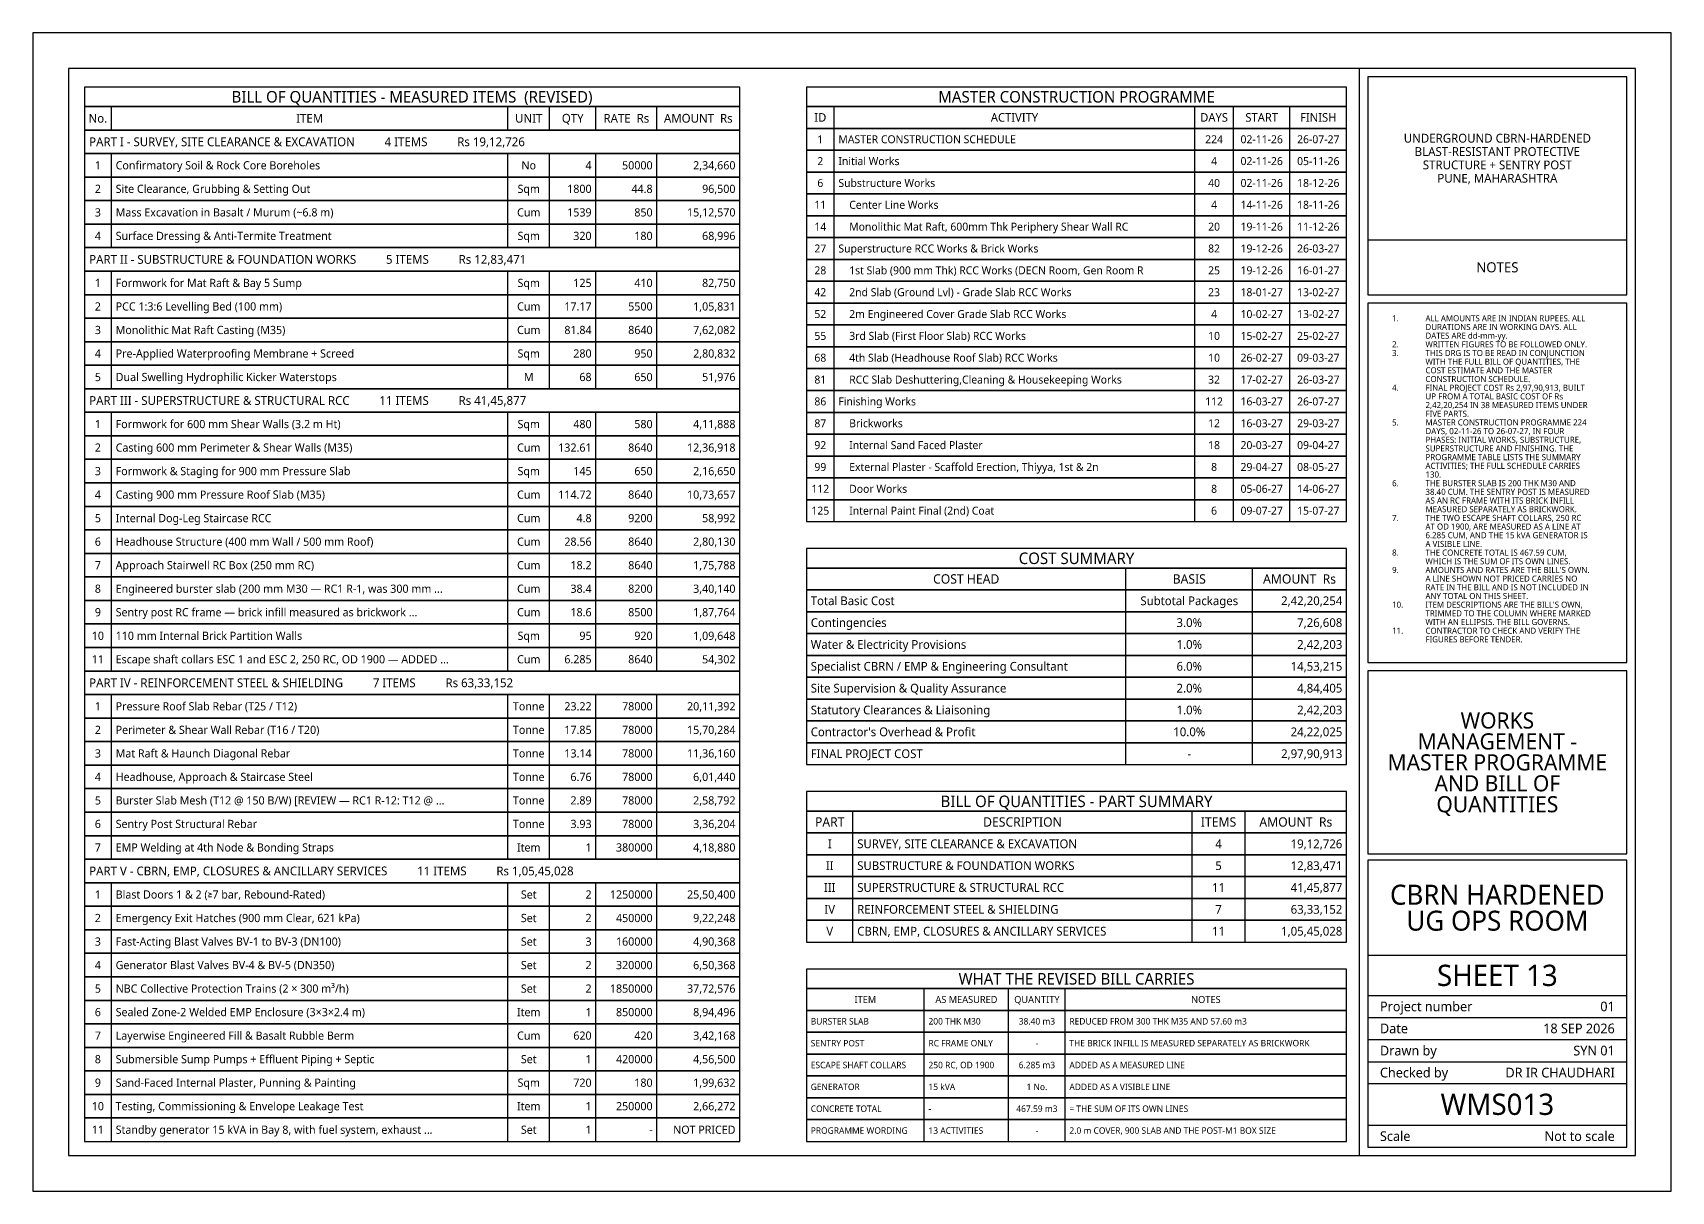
# Model space of a CAD drawing. Header units: millimetres. Extents: x 27 to 567, y 19 to 401.
import ezdxf
from ezdxf.enums import TextEntityAlignment as Align

# ---------------------------------------------------------------- set-up
doc = ezdxf.new("R2010")
doc.units = ezdxf.units.MM
for name, color, linetype in [('S-NOTE', 7, 'Continuous'), ('S-TABLE', 7, 'Continuous'), ('S-TITLE', 7, 'Continuous')]:
    doc.layers.add(name, color=color, linetype=linetype)
doc.styles.add('OpenSans', font='OpenSans-Regular.ttf')

msp = doc.modelspace()

# ---------------------------------------------------------------- linework, layer by layer
at = {"layer": 'S-TABLE'}
for p, q in [((52.92, 368.85), (52.92, 376.6)), ((183.57, 368.85), (183.57, 376.6)), ((197.34, 368.85), (197.34, 376.6)), ((212.58, 368.85), (212.58, 376.6)), ((232.69, 368.85), (232.69, 376.6)), ((291.12, 369.4), (291.12, 376.6)), ((409.97, 369.4), (409.97, 376.6)), ((422.7, 369.4), (422.7, 376.6)), ((441.35, 369.4), (441.35, 376.6)), ((291.12, 362.2), (291.12, 369.4)), ((409.97, 362.2), (409.97, 369.4)), ((422.7, 362.2), (422.7, 369.4)), ((441.35, 362.2), (441.35, 369.4)), ((291.12, 355), (291.12, 362.2)), ((409.97, 355), (409.97, 362.2)), ((422.7, 355), (422.7, 362.2)), ((441.35, 355), (441.35, 362.2)), ((52.92, 353.34), (52.92, 361.1)), ((183.57, 353.34), (183.57, 361.1)), ((197.34, 353.34), (197.34, 361.1)), ((212.58, 353.34), (212.58, 361.1)), ((232.69, 353.34), (232.69, 361.1)), ((52.92, 345.59), (52.92, 353.34)), ((183.57, 345.59), (183.57, 353.34)), ((197.34, 345.59), (197.34, 353.34)), ((212.58, 345.59), (212.58, 353.34)), ((232.69, 345.59), (232.69, 353.34)), ((291.12, 347.8), (291.12, 355)), ((409.97, 347.8), (409.97, 355)), ((422.7, 347.8), (422.7, 355)), ((441.35, 347.8), (441.35, 355)), ((291.12, 340.6), (291.12, 347.8)), ((409.97, 340.6), (409.97, 347.8)), ((422.7, 340.6), (422.7, 347.8)), ((441.35, 340.6), (441.35, 347.8)), ((52.92, 337.84), (52.92, 345.59)), ((183.57, 337.84), (183.57, 345.59)), ((197.34, 337.84), (197.34, 345.59)), ((212.58, 337.84), (212.58, 345.59)), ((232.69, 337.84), (232.69, 345.59)), ((291.12, 333.4), (291.12, 340.6)), ((409.97, 333.4), (409.97, 340.6)), ((422.7, 333.4), (422.7, 340.6)), ((441.35, 333.4), (441.35, 340.6)), ((52.92, 330.09), (52.92, 337.84)), ((183.57, 330.09), (183.57, 337.84)), ((197.34, 330.09), (197.34, 337.84)), ((212.58, 330.09), (212.58, 337.84)), ((232.69, 330.09), (232.69, 337.84)), ((291.12, 326.2), (291.12, 333.4)), ((409.97, 326.2), (409.97, 333.4)), ((422.7, 326.2), (422.7, 333.4)), ((441.35, 326.2), (441.35, 333.4)), ((291.12, 319), (291.12, 326.2)), ((409.97, 319), (409.97, 326.2)), ((422.7, 319), (422.7, 326.2)), ((441.35, 319), (441.35, 326.2)), ((52.92, 314.58), (52.92, 322.33)), ((183.57, 314.58), (183.57, 322.33)), ((197.34, 314.58), (197.34, 322.33)), ((212.58, 314.58), (212.58, 322.33)), ((232.69, 314.58), (232.69, 322.33)), ((291.12, 311.8), (291.12, 319)), ((409.97, 311.8), (409.97, 319)), ((422.7, 311.8), (422.7, 319)), ((441.35, 311.8), (441.35, 319)), ((52.92, 306.83), (52.92, 314.58)), ((183.57, 306.83), (183.57, 314.58)), ((197.34, 306.83), (197.34, 314.58)), ((212.58, 306.83), (212.58, 314.58)), ((232.69, 306.83), (232.69, 314.58)), ((291.12, 304.6), (291.12, 311.8)), ((409.97, 304.6), (409.97, 311.8)), ((422.7, 304.6), (422.7, 311.8)), ((441.35, 304.6), (441.35, 311.8)), ((52.92, 299.08), (52.92, 306.83)), ((183.57, 299.08), (183.57, 306.83)), ((197.34, 299.08), (197.34, 306.83)), ((212.58, 299.08), (212.58, 306.83)), ((232.69, 299.08), (232.69, 306.83)), ((291.12, 297.4), (291.12, 304.6)), ((409.97, 297.4), (409.97, 304.6)), ((422.7, 297.4), (422.7, 304.6)), ((441.35, 297.4), (441.35, 304.6)), ((52.92, 291.33), (52.92, 299.08)), ((183.57, 291.33), (183.57, 299.08)), ((197.34, 291.33), (197.34, 299.08)), ((212.58, 291.33), (212.58, 299.08)), ((232.69, 291.33), (232.69, 299.08)), ((291.12, 290.2), (291.12, 297.4)), ((409.97, 290.2), (409.97, 297.4)), ((422.7, 290.2), (422.7, 297.4)), ((441.35, 290.2), (441.35, 297.4)), ((52.92, 283.57), (52.92, 291.33)), ((183.57, 283.57), (183.57, 291.33)), ((197.34, 283.57), (197.34, 291.33)), ((212.58, 283.57), (212.58, 291.33)), ((232.69, 283.57), (232.69, 291.33)), ((291.12, 283), (291.12, 290.2)), ((409.97, 283), (409.97, 290.2)), ((422.7, 283), (422.7, 290.2)), ((441.35, 283), (441.35, 290.2)), ((291.12, 275.8), (291.12, 283)), ((409.97, 275.8), (409.97, 283)), ((422.7, 275.8), (422.7, 283)), ((441.35, 275.8), (441.35, 283)), ((52.92, 268.07), (52.92, 275.82)), ((183.57, 268.07), (183.57, 275.82)), ((197.34, 268.07), (197.34, 275.82)), ((212.58, 268.07), (212.58, 275.82)), ((232.69, 268.07), (232.69, 275.82)), ((291.12, 268.6), (291.12, 275.8)), ((409.97, 268.6), (409.97, 275.8)), ((422.7, 268.6), (422.7, 275.8)), ((441.35, 268.6), (441.35, 275.8)), ((52.92, 260.32), (52.92, 268.07)), ((183.57, 260.32), (183.57, 268.07)), ((197.34, 260.32), (197.34, 268.07)), ((212.58, 260.32), (212.58, 268.07)), ((232.69, 260.32), (232.69, 268.07)), ((291.12, 261.4), (291.12, 268.6)), ((409.97, 261.4), (409.97, 268.6)), ((422.7, 261.4), (422.7, 268.6)), ((441.35, 261.4), (441.35, 268.6)), ((52.92, 252.56), (52.92, 260.32)), ((183.57, 252.56), (183.57, 260.32)), ((197.34, 252.56), (197.34, 260.32)), ((212.58, 252.56), (212.58, 260.32)), ((232.69, 252.56), (232.69, 260.32)), ((291.12, 254.2), (291.12, 261.4)), ((409.97, 254.2), (409.97, 261.4)), ((422.7, 254.2), (422.7, 261.4)), ((441.35, 254.2), (441.35, 261.4)), ((291.12, 247), (291.12, 254.2)), ((409.97, 247), (409.97, 254.2)), ((422.7, 247), (422.7, 254.2)), ((441.35, 247), (441.35, 254.2)), ((52.92, 244.81), (52.92, 252.56)), ((183.57, 244.81), (183.57, 252.56)), ((197.34, 244.81), (197.34, 252.56)), ((212.58, 244.81), (212.58, 252.56)), ((232.69, 244.81), (232.69, 252.56)), ((52.92, 237.06), (52.92, 244.81)), ((183.57, 237.06), (183.57, 244.81)), ((197.34, 237.06), (197.34, 244.81)), ((212.58, 237.06), (212.58, 244.81)), ((232.69, 237.06), (232.69, 244.81)), ((291.12, 239.8), (291.12, 247)), ((409.97, 239.8), (409.97, 247)), ((422.7, 239.8), (422.7, 247)), ((441.35, 239.8), (441.35, 247)), ((52.92, 229.31), (52.92, 237.06)), ((183.57, 229.31), (183.57, 237.06)), ((197.34, 229.31), (197.34, 237.06)), ((212.58, 229.31), (212.58, 237.06)), ((232.69, 229.31), (232.69, 237.06)), ((52.92, 221.55), (52.92, 229.31)), ((183.57, 221.55), (183.57, 229.31)), ((197.34, 221.55), (197.34, 229.31)), ((212.58, 221.55), (212.58, 229.31)), ((232.69, 221.55), (232.69, 229.31)), ((52.92, 213.8), (52.92, 221.55)), ((183.57, 213.8), (183.57, 221.55)), ((197.34, 213.8), (197.34, 221.55)), ((212.58, 213.8), (212.58, 221.55)), ((232.69, 213.8), (232.69, 221.55)), ((387.29, 217.3), (387.29, 224.5)), ((429.02, 217.3), (429.02, 224.5)), ((387.29, 210.1), (387.29, 217.3)), ((429.02, 210.1), (429.02, 217.3)), ((52.92, 206.05), (52.92, 213.8)), ((183.57, 206.05), (183.57, 213.8)), ((197.34, 206.05), (197.34, 213.8)), ((212.58, 206.05), (212.58, 213.8)), ((232.69, 206.05), (232.69, 213.8)), ((52.92, 198.3), (52.92, 206.05)), ((183.57, 198.3), (183.57, 206.05)), ((197.34, 198.3), (197.34, 206.05)), ((212.58, 198.3), (212.58, 206.05)), ((232.69, 198.3), (232.69, 206.05)), ((387.29, 202.9), (387.29, 210.1)), ((429.02, 202.9), (429.02, 210.1)), ((387.29, 195.7), (387.29, 202.9)), ((429.02, 195.7), (429.02, 202.9)), ((52.92, 190.55), (52.92, 198.3)), ((183.57, 190.55), (183.57, 198.3)), ((197.34, 190.55), (197.34, 198.3)), ((212.58, 190.55), (212.58, 198.3)), ((232.69, 190.55), (232.69, 198.3)), ((387.29, 188.5), (387.29, 195.7)), ((429.02, 188.5), (429.02, 195.7)), ((387.29, 181.3), (387.29, 188.5)), ((429.02, 181.3), (429.02, 188.5)), ((52.92, 175.04), (52.92, 182.79)), ((183.57, 175.04), (183.57, 182.79)), ((197.34, 175.04), (197.34, 182.79)), ((212.58, 175.04), (212.58, 182.79)), ((232.69, 175.04), (232.69, 182.79)), ((387.29, 174.1), (387.29, 181.3)), ((429.02, 174.1), (429.02, 181.3)), ((52.92, 167.29), (52.92, 175.04)), ((183.57, 167.29), (183.57, 175.04)), ((197.34, 167.29), (197.34, 175.04)), ((212.58, 167.29), (212.58, 175.04)), ((232.69, 167.29), (232.69, 175.04)), ((387.29, 166.9), (387.29, 174.1)), ((429.02, 166.9), (429.02, 174.1)), ((52.92, 159.54), (52.92, 167.29)), ((183.57, 159.54), (183.57, 167.29)), ((197.34, 159.54), (197.34, 167.29)), ((212.58, 159.54), (212.58, 167.29)), ((232.69, 159.54), (232.69, 167.29)), ((387.29, 159.7), (387.29, 166.9)), ((429.02, 159.7), (429.02, 166.9)), ((52.92, 151.78), (52.92, 159.54)), ((183.57, 151.78), (183.57, 159.54)), ((197.34, 151.78), (197.34, 159.54)), ((212.58, 151.78), (212.58, 159.54)), ((232.69, 151.78), (232.69, 159.54)), ((52.92, 144.03), (52.92, 151.78)), ((183.57, 144.03), (183.57, 151.78)), ((197.34, 144.03), (197.34, 151.78)), ((212.58, 144.03), (212.58, 151.78)), ((232.69, 144.03), (232.69, 151.78)), ((52.92, 136.28), (52.92, 144.03)), ((183.57, 136.28), (183.57, 144.03)), ((197.34, 136.28), (197.34, 144.03)), ((212.58, 136.28), (212.58, 144.03)), ((232.69, 136.28), (232.69, 144.03)), ((297.32, 137.2), (297.32, 144.4)), ((409.07, 137.2), (409.07, 144.4)), ((426.56, 137.2), (426.56, 144.4)), ((52.92, 128.53), (52.92, 136.28)), ((183.57, 128.53), (183.57, 136.28)), ((197.34, 128.53), (197.34, 136.28)), ((212.58, 128.53), (212.58, 136.28)), ((232.69, 128.53), (232.69, 136.28)), ((297.32, 130), (297.32, 137.2)), ((409.07, 130), (409.07, 137.2)), ((426.56, 130), (426.56, 137.2)), ((297.32, 122.8), (297.32, 130)), ((409.07, 122.8), (409.07, 130)), ((426.56, 122.8), (426.56, 130)), ((52.92, 113.02), (52.92, 120.78)), ((183.57, 113.02), (183.57, 120.78)), ((197.34, 113.02), (197.34, 120.78)), ((212.58, 113.02), (212.58, 120.78)), ((232.69, 113.02), (232.69, 120.78)), ((297.32, 115.6), (297.32, 122.8)), ((409.07, 115.6), (409.07, 122.8)), ((426.56, 115.6), (426.56, 122.8)), ((297.32, 108.4), (297.32, 115.6)), ((409.07, 108.4), (409.07, 115.6)), ((426.56, 108.4), (426.56, 115.6)), ((52.92, 105.27), (52.92, 113.02)), ((183.57, 105.27), (183.57, 113.02)), ((197.34, 105.27), (197.34, 113.02)), ((212.58, 105.27), (212.58, 113.02)), ((232.69, 105.27), (232.69, 113.02)), ((297.32, 101.2), (297.32, 108.4)), ((409.07, 101.2), (409.07, 108.4)), ((426.56, 101.2), (426.56, 108.4)), ((52.92, 97.52), (52.92, 105.27)), ((183.57, 97.52), (183.57, 105.27)), ((197.34, 97.52), (197.34, 105.27)), ((212.58, 97.52), (212.58, 105.27)), ((232.69, 97.52), (232.69, 105.27)), ((52.92, 89.77), (52.92, 97.52)), ((183.57, 89.77), (183.57, 97.52)), ((197.34, 89.77), (197.34, 97.52)), ((212.58, 89.77), (212.58, 97.52)), ((232.69, 89.77), (232.69, 97.52)), ((52.92, 82.01), (52.92, 89.77)), ((183.57, 82.01), (183.57, 89.77)), ((197.34, 82.01), (197.34, 89.77)), ((212.58, 82.01), (212.58, 89.77)), ((232.69, 82.01), (232.69, 89.77)), ((52.92, 74.26), (52.92, 82.01)), ((183.57, 74.26), (183.57, 82.01)), ((197.34, 74.26), (197.34, 82.01)), ((212.58, 74.26), (212.58, 82.01)), ((232.69, 74.26), (232.69, 82.01)), ((320.8, 78.7), (320.8, 85.9)), ((348.63, 78.7), (348.63, 85.9)), ((367.25, 78.7), (367.25, 85.9)), ((320.8, 71.5), (320.8, 78.7)), ((348.63, 71.5), (348.63, 78.7)), ((367.25, 71.5), (367.25, 78.7)), ((52.92, 66.51), (52.92, 74.26)), ((183.57, 66.51), (183.57, 74.26)), ((197.34, 66.51), (197.34, 74.26)), ((212.58, 66.51), (212.58, 74.26)), ((232.69, 66.51), (232.69, 74.26)), ((320.8, 64.3), (320.8, 71.5)), ((348.63, 64.3), (348.63, 71.5)), ((367.25, 64.3), (367.25, 71.5)), ((52.92, 58.76), (52.92, 66.51)), ((183.57, 58.76), (183.57, 66.51)), ((197.34, 58.76), (197.34, 66.51)), ((212.58, 58.76), (212.58, 66.51)), ((232.69, 58.76), (232.69, 66.51)), ((320.8, 57.1), (320.8, 64.3)), ((348.63, 57.1), (348.63, 64.3)), ((367.25, 57.1), (367.25, 64.3)), ((52.92, 51), (52.92, 58.76)), ((183.57, 51), (183.57, 58.76)), ((197.34, 51), (197.34, 58.76)), ((212.58, 51), (212.58, 58.76)), ((232.69, 51), (232.69, 58.76)), ((320.8, 49.9), (320.8, 57.1)), ((348.63, 49.9), (348.63, 57.1)), ((367.25, 49.9), (367.25, 57.1)), ((52.92, 43.25), (52.92, 51)), ((183.57, 43.25), (183.57, 51)), ((197.34, 43.25), (197.34, 51)), ((212.58, 43.25), (212.58, 51)), ((232.69, 43.25), (232.69, 51)), ((320.8, 42.7), (320.8, 49.9)), ((348.63, 42.7), (348.63, 49.9)), ((367.25, 42.7), (367.25, 49.9)), ((52.92, 35.5), (52.92, 43.25)), ((183.57, 35.5), (183.57, 43.25)), ((197.34, 35.5), (197.34, 43.25)), ((212.58, 35.5), (212.58, 43.25)), ((232.69, 35.5), (232.69, 43.25)), ((320.8, 35.5), (320.8, 42.7)), ((348.63, 35.5), (348.63, 42.7)), ((367.25, 35.5), (367.25, 42.7))]:
    msp.add_line(p, q, dxfattribs=at)
for points in [[(44, 376.6), (260, 376.6), (260, 383), (44, 383)], [(282, 376.6), (460, 376.6), (460, 383), (282, 383)], [(44, 368.85), (260, 368.85), (260, 376.6), (44, 376.6)], [(282, 369.4), (460, 369.4), (460, 376.6), (282, 376.6)], [(44, 361.1), (260, 361.1), (260, 368.85), (44, 368.85)], [(282, 362.2), (460, 362.2), (460, 369.4), (282, 369.4)], [(282, 355), (460, 355), (460, 362.2), (282, 362.2)], [(44, 353.34), (260, 353.34), (260, 361.1), (44, 361.1)], [(44, 345.59), (260, 345.59), (260, 353.34), (44, 353.34)], [(282, 347.8), (460, 347.8), (460, 355), (282, 355)], [(282, 340.6), (460, 340.6), (460, 347.8), (282, 347.8)], [(44, 337.84), (260, 337.84), (260, 345.59), (44, 345.59)], [(282, 333.4), (460, 333.4), (460, 340.6), (282, 340.6)], [(44, 330.09), (260, 330.09), (260, 337.84), (44, 337.84)], [(44, 322.33), (260, 322.33), (260, 330.09), (44, 330.09)], [(282, 326.2), (460, 326.2), (460, 333.4), (282, 333.4)], [(282, 319), (460, 319), (460, 326.2), (282, 326.2)], [(44, 314.58), (260, 314.58), (260, 322.33), (44, 322.33)], [(282, 311.8), (460, 311.8), (460, 319), (282, 319)], [(44, 306.83), (260, 306.83), (260, 314.58), (44, 314.58)], [(282, 304.6), (460, 304.6), (460, 311.8), (282, 311.8)], [(44, 299.08), (260, 299.08), (260, 306.83), (44, 306.83)], [(282, 297.4), (460, 297.4), (460, 304.6), (282, 304.6)], [(44, 291.33), (260, 291.33), (260, 299.08), (44, 299.08)], [(282, 290.2), (460, 290.2), (460, 297.4), (282, 297.4)], [(44, 283.57), (260, 283.57), (260, 291.33), (44, 291.33)], [(282, 283), (460, 283), (460, 290.2), (282, 290.2)], [(44, 275.82), (260, 275.82), (260, 283.57), (44, 283.57)], [(282, 275.8), (460, 275.8), (460, 283), (282, 283)], [(44, 268.07), (260, 268.07), (260, 275.82), (44, 275.82)], [(282, 268.6), (460, 268.6), (460, 275.8), (282, 275.8)], [(44, 260.32), (260, 260.32), (260, 268.07), (44, 268.07)], [(282, 261.4), (460, 261.4), (460, 268.6), (282, 268.6)], [(44, 252.56), (260, 252.56), (260, 260.32), (44, 260.32)], [(282, 254.2), (460, 254.2), (460, 261.4), (282, 261.4)], [(282, 247), (460, 247), (460, 254.2), (282, 254.2)], [(44, 244.81), (260, 244.81), (260, 252.56), (44, 252.56)], [(44, 237.06), (260, 237.06), (260, 244.81), (44, 244.81)], [(282, 239.8), (460, 239.8), (460, 247), (282, 247)], [(44, 229.31), (260, 229.31), (260, 237.06), (44, 237.06)], [(44, 221.55), (260, 221.55), (260, 229.31), (44, 229.31)], [(282, 224.5), (460, 224.5), (460, 230.9), (282, 230.9)], [(44, 213.8), (260, 213.8), (260, 221.55), (44, 221.55)], [(282, 217.3), (460, 217.3), (460, 224.5), (282, 224.5)], [(282, 210.1), (460, 210.1), (460, 217.3), (282, 217.3)], [(44, 206.05), (260, 206.05), (260, 213.8), (44, 213.8)], [(44, 198.3), (260, 198.3), (260, 206.05), (44, 206.05)], [(282, 202.9), (460, 202.9), (460, 210.1), (282, 210.1)], [(282, 195.7), (460, 195.7), (460, 202.9), (282, 202.9)], [(44, 190.55), (260, 190.55), (260, 198.3), (44, 198.3)], [(282, 188.5), (460, 188.5), (460, 195.7), (282, 195.7)], [(44, 182.79), (260, 182.79), (260, 190.55), (44, 190.55)], [(282, 181.3), (460, 181.3), (460, 188.5), (282, 188.5)], [(44, 175.04), (260, 175.04), (260, 182.79), (44, 182.79)], [(282, 174.1), (460, 174.1), (460, 181.3), (282, 181.3)], [(44, 167.29), (260, 167.29), (260, 175.04), (44, 175.04)], [(282, 166.9), (460, 166.9), (460, 174.1), (282, 174.1)], [(44, 159.54), (260, 159.54), (260, 167.29), (44, 167.29)], [(282, 159.7), (460, 159.7), (460, 166.9), (282, 166.9)], [(44, 151.78), (260, 151.78), (260, 159.54), (44, 159.54)], [(44, 144.03), (260, 144.03), (260, 151.78), (44, 151.78)], [(282, 144.4), (460, 144.4), (460, 150.8), (282, 150.8)], [(44, 136.28), (260, 136.28), (260, 144.03), (44, 144.03)], [(282, 137.2), (460, 137.2), (460, 144.4), (282, 144.4)], [(44, 128.53), (260, 128.53), (260, 136.28), (44, 136.28)], [(282, 130), (460, 130), (460, 137.2), (282, 137.2)], [(282, 122.8), (460, 122.8), (460, 130), (282, 130)], [(44, 120.78), (260, 120.78), (260, 128.53), (44, 128.53)], [(44, 113.02), (260, 113.02), (260, 120.78), (44, 120.78)], [(282, 115.6), (460, 115.6), (460, 122.8), (282, 122.8)], [(282, 108.4), (460, 108.4), (460, 115.6), (282, 115.6)], [(44, 105.27), (260, 105.27), (260, 113.02), (44, 113.02)], [(282, 101.2), (460, 101.2), (460, 108.4), (282, 108.4)], [(44, 97.52), (260, 97.52), (260, 105.27), (44, 105.27)], [(44, 89.77), (260, 89.77), (260, 97.52), (44, 97.52)], [(282, 85.9), (460, 85.9), (460, 92.3), (282, 92.3)], [(44, 82.01), (260, 82.01), (260, 89.77), (44, 89.77)], [(44, 74.26), (260, 74.26), (260, 82.01), (44, 82.01)], [(282, 78.7), (460, 78.7), (460, 85.9), (282, 85.9)], [(282, 71.5), (460, 71.5), (460, 78.7), (282, 78.7)], [(44, 66.51), (260, 66.51), (260, 74.26), (44, 74.26)], [(282, 64.3), (460, 64.3), (460, 71.5), (282, 71.5)], [(44, 58.76), (260, 58.76), (260, 66.51), (44, 66.51)], [(282, 57.1), (460, 57.1), (460, 64.3), (282, 64.3)], [(44, 51), (260, 51), (260, 58.76), (44, 58.76)], [(282, 49.9), (460, 49.9), (460, 57.1), (282, 57.1)], [(44, 43.25), (260, 43.25), (260, 51), (44, 51)], [(282, 42.7), (460, 42.7), (460, 49.9), (282, 49.9)], [(44, 35.5), (260, 35.5), (260, 43.25), (44, 43.25)], [(282, 35.5), (460, 35.5), (460, 42.7), (282, 42.7)]]:
    msp.add_lwpolyline(points, close=True, dxfattribs=at)
at = {"layer": 'S-TITLE'}
for p, q in [((464.3, 30.9), (464.3, 389.1)), ((467, 332.7), (552.4, 332.7)), ((467, 96.9), (552.4, 96.9)), ((467, 83.6), (552.4, 83.6)), ((467, 76.4), (552.4, 76.4)), ((467, 69.1), (552.4, 69.1)), ((467, 61.8), (552.4, 61.8)), ((467, 54.6), (552.4, 54.6)), ((467, 40.9), (552.4, 40.9))]:
    msp.add_line(p, q, dxfattribs=at)
for points in [[(27, 19.1), (567, 19.1), (567, 400.9), (27, 400.9)], [(38.8, 30.9), (555.2, 30.9), (555.2, 389.1), (38.8, 389.1)], [(467, 314.5), (552.4, 314.5), (552.4, 386.4), (467, 386.4)], [(467, 193.4), (552.4, 193.4), (552.4, 311.8), (467, 311.8)], [(467, 130.3), (552.4, 130.3), (552.4, 190.6), (467, 190.6)], [(467, 33.6), (552.4, 33.6), (552.4, 128.2), (467, 128.2)]]:
    msp.add_lwpolyline(points, close=True, dxfattribs=at)

# ---------------------------------------------------------------- texts
at = {"layer": 'S-NOTE', "style": 'OpenSans'}
for s, p in [('1.', (475, 305.8)), ('ALL AMOUNTS ARE IN INDIAN RUPEES. ALL', (486, 305.8)), ('DURATIONS ARE IN WORKING DAYS. ALL', (486, 302.94)), ('2.', (475, 297.22)), ('WRITTEN FIGURES TO BE FOLLOWED ONLY.', (486, 297.22)), ('DATES ARE dd-mm-yy.', (486, 300.08)), ('3.', (475, 294.36)), ('THIS DRG IS TO BE READ IN CONJUNCTION', (486, 294.36)), ('WITH THE FULL BILL OF QUANTITIES, THE', (486, 291.5)), ('COST ESTIMATE AND THE MASTER', (486, 288.64)), ('CONSTRUCTION SCHEDULE.', (486, 285.78)), ('4.', (475, 282.92)), ('UP FROM A TOTAL BASIC COST OF Rs', (486, 280.06)), ('FINAL PROJECT COST Rs 2,97,90,913, BUILT', (486, 282.92)), ('2,42,20,254 IN 38 MEASURED ITEMS UNDER', (486, 277.2)), ('FIVE PARTS.', (486, 274.34)), ('5.', (475, 271.48)), ('MASTER CONSTRUCTION PROGRAMME 224', (486, 271.48)), ('DAYS, 02-11-26 TO 26-07-27, IN FOUR', (486, 268.62)), ('SUPERSTRUCTURE AND FINISHING. THE', (486, 262.9)), ('PHASES: INITIAL WORKS, SUBSTRUCTURE,', (486, 265.76)), ('ACTIVITIES; THE FULL SCHEDULE CARRIES', (486, 257.18)), ('PROGRAMME TABLE LISTS THE SUMMARY', (486, 260.04)), ('130.', (486, 254.32)), ('6.', (475, 251.46)), ('THE BURSTER SLAB IS 200 THK M30 AND', (486, 251.46)), ('38.40 CUM. THE SENTRY POST IS MEASURED', (486, 248.6)), ('AS AN RC FRAME WITH ITS BRICK INFILL', (486, 245.74)), ('MEASURED SEPARATELY AS BRICKWORK.', (486, 242.88)), ('7.', (475, 240.02)), ('AT OD 1900, ARE MEASURED AS A LINE AT', (486, 237.16)), ('THE TWO ESCAPE SHAFT COLLARS, 250 RC', (486, 240.02)), ('A VISIBLE LINE.', (486, 231.44)), ('6.285 CUM, AND THE 15 kVA GENERATOR IS', (486, 234.3)), ('8.', (475, 228.58)), ('THE CONCRETE TOTAL IS 467.59 CUM,', (486, 228.58)), ('WHICH IS THE SUM OF ITS OWN LINES.', (486, 225.72)), ('9.', (475, 222.86)), ("AMOUNTS AND RATES ARE THE BILL'S OWN.", (486, 222.86)), ('A LINE SHOWN NOT PRICED CARRIES NO', (486, 220)), ('ANY TOTAL ON THIS SHEET.', (486, 214.28)), ('RATE IN THE BILL AND IS NOT INCLUDED IN', (486, 217.14)), ('10.', (475, 211.42)), ("ITEM DESCRIPTIONS ARE THE BILL'S OWN,", (486, 211.42)), ('TRIMMED TO THE COLUMN WHERE MARKED', (486, 208.56)), ('WITH AN ELLIPSIS. THE BILL GOVERNS.', (486, 205.7)), ('11.', (475, 202.84)), ('CONTRACTOR TO CHECK AND VERIFY THE', (486, 202.84)), ('FIGURES BEFORE TENDER.', (486, 199.98))]:
    msp.add_text(s, height=2, dxfattribs=at).set_placement(p)
at = {"layer": 'S-TABLE', "style": 'OpenSans'}
for s, height, p in [('BILL OF QUANTITIES - MEASURED ITEMS  (REVISED)', 3.8, (152, 379.8)), ('MASTER CONSTRUCTION PROGRAMME', 3.8, (371, 379.8)), ('No.', 2.9, (48.46, 372.72)), ('ITEM', 2.9, (118.25, 372.72)), ('UNIT', 2.9, (190.46, 372.72)), ('QTY', 2.9, (204.96, 372.72)), ('RATE  Rs', 2.9, (222.64, 372.72)), ('AMOUNT  Rs', 2.9, (246.34, 372.72)), ('ID', 2.83, (286.56, 373)), ('ACTIVITY', 2.83, (350.55, 373)), ('DAYS', 2.83, (416.33, 373)), ('START', 2.83, (432.03, 373)), ('FINISH', 2.83, (450.68, 373)), ('1', 2.63, (286.56, 365.8)), ('224', 2.63, (416.33, 365.8)), ('02-11-26', 2.63, (432.03, 365.8)), ('26-07-27', 2.63, (450.68, 365.8)), ('1', 2.7, (48.46, 357.22)), ('No', 2.7, (190.46, 357.22)), ('2', 2.63, (286.56, 358.6)), ('4', 2.63, (416.33, 358.6)), ('02-11-26', 2.63, (432.03, 358.6)), ('05-11-26', 2.63, (450.68, 358.6)), ('6', 2.63, (286.56, 351.4)), ('40', 2.63, (416.33, 351.4)), ('02-11-26', 2.63, (432.03, 351.4)), ('18-12-26', 2.63, (450.68, 351.4)), ('2', 2.7, (48.46, 349.47)), ('Sqm', 2.7, (190.46, 349.47)), ('3', 2.7, (48.46, 341.71)), ('Cum', 2.7, (190.46, 341.71)), ('11', 2.63, (286.56, 344.2)), ('4', 2.63, (416.33, 344.2)), ('14-11-26', 2.63, (432.03, 344.2)), ('18-11-26', 2.63, (450.68, 344.2)), ('4', 2.7, (48.46, 333.96)), ('Sqm', 2.7, (190.46, 333.96)), ('14', 2.63, (286.56, 337)), ('20', 2.63, (416.33, 337)), ('19-11-26', 2.63, (432.03, 337)), ('11-12-26', 2.63, (450.68, 337)), ('27', 2.63, (286.56, 329.8)), ('82', 2.63, (416.33, 329.8)), ('19-12-26', 2.63, (432.03, 329.8)), ('26-03-27', 2.63, (450.68, 329.8)), ('1', 2.7, (48.46, 318.46)), ('Sqm', 2.7, (190.46, 318.46)), ('28', 2.63, (286.56, 322.6)), ('25', 2.63, (416.33, 322.6)), ('19-12-26', 2.63, (432.03, 322.6)), ('16-01-27', 2.63, (450.68, 322.6)), ('42', 2.63, (286.56, 315.4)), ('23', 2.63, (416.33, 315.4)), ('18-01-27', 2.63, (432.03, 315.4)), ('13-02-27', 2.63, (450.68, 315.4)), ('2', 2.7, (48.46, 310.71)), ('Cum', 2.7, (190.46, 310.71)), ('52', 2.63, (286.56, 308.2)), ('4', 2.63, (416.33, 308.2)), ('10-02-27', 2.63, (432.03, 308.2)), ('13-02-27', 2.63, (450.68, 308.2)), ('3', 2.7, (48.46, 302.95)), ('Cum', 2.7, (190.46, 302.95)), ('55', 2.63, (286.56, 301)), ('10', 2.63, (416.33, 301)), ('15-02-27', 2.63, (432.03, 301)), ('25-02-27', 2.63, (450.68, 301)), ('4', 2.7, (48.46, 295.2)), ('Sqm', 2.7, (190.46, 295.2)), ('68', 2.63, (286.56, 293.8)), ('10', 2.63, (416.33, 293.8)), ('26-02-27', 2.63, (432.03, 293.8)), ('09-03-27', 2.63, (450.68, 293.8)), ('5', 2.7, (48.46, 287.45)), ('M', 2.7, (190.46, 287.45)), ('81', 2.63, (286.56, 286.6)), ('32', 2.63, (416.33, 286.6)), ('17-02-27', 2.63, (432.03, 286.6)), ('26-03-27', 2.63, (450.68, 286.6)), ('86', 2.63, (286.56, 279.4)), ('112', 2.63, (416.33, 279.4)), ('16-03-27', 2.63, (432.03, 279.4)), ('26-07-27', 2.63, (450.68, 279.4)), ('1', 2.7, (48.46, 271.94)), ('Sqm', 2.7, (190.46, 271.94)), ('87', 2.63, (286.56, 272.2)), ('12', 2.63, (416.33, 272.2)), ('16-03-27', 2.63, (432.03, 272.2)), ('29-03-27', 2.63, (450.68, 272.2)), ('2', 2.7, (48.46, 264.19)), ('Cum', 2.7, (190.46, 264.19)), ('92', 2.63, (286.56, 265)), ('18', 2.63, (416.33, 265)), ('20-03-27', 2.63, (432.03, 265)), ('09-04-27', 2.63, (450.68, 265)), ('3', 2.7, (48.46, 256.44)), ('Sqm', 2.7, (190.46, 256.44)), ('99', 2.63, (286.56, 257.8)), ('8', 2.63, (416.33, 257.8)), ('29-04-27', 2.63, (432.03, 257.8)), ('08-05-27', 2.63, (450.68, 257.8)), ('4', 2.7, (48.46, 248.69)), ('Cum', 2.7, (190.46, 248.69)), ('112', 2.63, (286.56, 250.6)), ('8', 2.63, (416.33, 250.6)), ('05-06-27', 2.63, (432.03, 250.6)), ('14-06-27', 2.63, (450.68, 250.6)), ('125', 2.63, (286.56, 243.4)), ('6', 2.63, (416.33, 243.4)), ('09-07-27', 2.63, (432.03, 243.4)), ('15-07-27', 2.63, (450.68, 243.4)), ('5', 2.7, (48.46, 240.94)), ('Cum', 2.7, (190.46, 240.94)), ('6', 2.7, (48.46, 233.18)), ('Cum', 2.7, (190.46, 233.18)), ('Cum', 2.7, (190.46, 225.43)), ('COST SUMMARY', 3.8, (371, 227.7)), ('7', 2.7, (48.46, 225.43)), ('COST HEAD', 3.08, (334.64, 220.9)), ('BASIS', 3.08, (408.16, 220.9)), ('AMOUNT  Rs', 3.08, (444.51, 220.9)), ('8', 2.7, (48.46, 217.68)), ('Cum', 2.7, (190.46, 217.68)), ('9', 2.7, (48.46, 209.93)), ('Cum', 2.7, (190.46, 209.93)), ('Subtotal Packages', 2.88, (408.16, 213.7)), ('3.0%', 2.88, (408.16, 206.5)), ('10', 2.7, (48.46, 202.17)), ('Sqm', 2.7, (190.46, 202.17)), ('1.0%', 2.88, (408.16, 199.3)), ('11', 2.7, (48.46, 194.42)), ('Cum', 2.7, (190.46, 194.42)), ('6.0%', 2.88, (408.16, 192.1)), ('2.0%', 2.88, (408.16, 184.9)), ('1', 2.7, (48.46, 178.92)), ('Tonne', 2.7, (190.46, 178.92)), ('1.0%', 2.88, (408.16, 177.7)), ('2', 2.7, (48.46, 171.16)), ('Tonne', 2.7, (190.46, 171.16)), ('10.0%', 2.88, (408.16, 170.5)), ('3', 2.7, (48.46, 163.41)), ('Tonne', 2.7, (190.46, 163.41)), ('-', 2.88, (408.16, 163.3)), ('4', 2.7, (48.46, 155.66)), ('Tonne', 2.7, (190.46, 155.66)), ('5', 2.7, (48.46, 147.91)), ('Tonne', 2.7, (190.46, 147.91)), ('BILL OF QUANTITIES - PART SUMMARY', 3.8, (371, 147.6)), ('6', 2.7, (48.46, 140.16)), ('Tonne', 2.7, (190.46, 140.16)), ('PART', 3.08, (289.66, 140.8)), ('DESCRIPTION', 3.08, (353.19, 140.8)), ('ITEMS', 3.08, (417.81, 140.8)), ('AMOUNT  Rs', 3.08, (443.28, 140.8)), ('I', 2.88, (289.66, 133.6)), ('4', 2.88, (417.81, 133.6)), ('7', 2.7, (48.46, 132.4)), ('Item', 2.7, (190.46, 132.4)), ('II', 2.88, (289.66, 126.4)), ('5', 2.88, (417.81, 126.4)), ('III', 2.88, (289.66, 119.2)), ('11', 2.88, (417.81, 119.2)), ('1', 2.7, (48.46, 116.9)), ('Set', 2.7, (190.46, 116.9)), ('IV', 2.88, (289.66, 112)), ('7', 2.88, (417.81, 112)), ('2', 2.7, (48.46, 109.15)), ('Set', 2.7, (190.46, 109.15)), ('3', 2.7, (48.46, 101.39)), ('Set', 2.7, (190.46, 101.39)), ('V', 2.88, (289.66, 104.8)), ('11', 2.88, (417.81, 104.8)), ('4', 2.7, (48.46, 93.64)), ('Set', 2.7, (190.46, 93.64)), ('5', 2.7, (48.46, 85.89)), ('Set', 2.7, (190.46, 85.89)), ('WHAT THE REVISED BILL CARRIES', 3.8, (371, 89.1)), ('ITEM', 2.33, (301.4, 82.3)), ('AS MEASURED', 2.33, (334.71, 82.3)), ('QUANTITY', 2.33, (357.94, 82.3)), ('NOTES', 2.33, (413.63, 82.3)), ('6', 2.7, (48.46, 78.14)), ('Item', 2.7, (190.46, 78.14)), ('38.40 m3', 2.13, (357.94, 75.1)), ('7', 2.7, (48.46, 70.39)), ('Cum', 2.7, (190.46, 70.39)), ('-', 2.13, (357.94, 67.9)), ('8', 2.7, (48.46, 62.63)), ('Set', 2.7, (190.46, 62.63)), ('6.285 m3', 2.13, (357.94, 60.7)), ('9', 2.7, (48.46, 54.88)), ('Sqm', 2.7, (190.46, 54.88)), ('1 No.', 2.13, (357.94, 53.5)), ('10', 2.7, (48.46, 47.13)), ('Item', 2.7, (190.46, 47.13)), ('467.59 m3', 2.13, (357.94, 46.3)), ('11', 2.7, (48.46, 39.38)), ('Set', 2.7, (190.46, 39.38)), ('-', 2.13, (357.94, 39.1))]:
    msp.add_text(s, height=height, dxfattribs=at).set_placement(p, align=Align.MIDDLE_CENTER)
for s, height, p in [('PART I - SURVEY, SITE CLEARANCE & EXCAVATION          4 ITEMS          Rs 19,12,726', 2.9, (45.6, 364.97)), ('MASTER CONSTRUCTION SCHEDULE', 2.63, (292.52, 365.8)), ('Confirmatory Soil & Rock Core Boreholes', 2.7, (54.32, 357.22)), ('Initial Works', 2.63, (292.52, 358.6)), ('Substructure Works', 2.63, (292.52, 351.4)), ('Site Clearance, Grubbing & Setting Out', 2.7, (54.32, 349.47)), ('    Center Line Works', 2.63, (292.52, 344.2)), ('Mass Excavation in Basalt / Murum (~6.8 m)', 2.7, (54.32, 341.71)), ('Surface Dressing & Anti-Termite Treatment', 2.7, (54.32, 333.96)), ('    Monolithic Mat Raft, 600mm Thk Periphery Shear Wall RC', 2.63, (292.52, 337)), ('Superstructure RCC Works & Brick Works', 2.63, (292.52, 329.8)), ('PART II - SUBSTRUCTURE & FOUNDATION WORKS          5 ITEMS          Rs 12,83,471', 2.9, (45.6, 326.21)), ('    1st Slab (900 mm Thk) RCC Works (DECN Room, Gen Room R', 2.63, (292.52, 322.6)), ('Formwork for Mat Raft & Bay 5 Sump', 2.7, (54.32, 318.46)), ('    2nd Slab (Ground Lvl) - Grade Slab RCC Works', 2.63, (292.52, 315.4)), ('PCC 1:3:6 Levelling Bed (100 mm)', 2.7, (54.32, 310.71)), ('    2m Engineered Cover Grade Slab RCC Works', 2.63, (292.52, 308.2)), ('Monolithic Mat Raft Casting (M35)', 2.7, (54.32, 302.95)), ('    3rd Slab (First Floor Slab) RCC Works', 2.63, (292.52, 301)), ('Pre-Applied Waterproofing Membrane + Screed', 2.7, (54.32, 295.2)), ('    4th Slab (Headhouse Roof Slab) RCC Works', 2.63, (292.52, 293.8)), ('Dual Swelling Hydrophilic Kicker Waterstops', 2.7, (54.32, 287.45)), ('    RCC Slab Deshuttering,Cleaning & Housekeeping Works', 2.63, (292.52, 286.6)), ('PART III - SUPERSTRUCTURE & STRUCTURAL RCC          11 ITEMS          Rs 41,45,877', 2.9, (45.6, 279.7)), ('Finishing Works', 2.63, (292.52, 279.4)), ('Formwork for 600 mm Shear Walls (3.2 m Ht)', 2.7, (54.32, 271.94)), ('    Brickworks', 2.63, (292.52, 272.2)), ('Casting 600 mm Perimeter & Shear Walls (M35)', 2.7, (54.32, 264.19)), ('    Internal Sand Faced Plaster', 2.63, (292.52, 265)), ('    External Plaster - Scaffold Erection, Thiyya, 1st & 2n', 2.63, (292.52, 257.8)), ('Formwork & Staging for 900 mm Pressure Slab', 2.7, (54.32, 256.44)), ('Casting 900 mm Pressure Roof Slab (M35)', 2.7, (54.32, 248.69)), ('    Door Works', 2.63, (292.52, 250.6)), ('    Internal Paint Final (2nd) Coat', 2.63, (292.52, 243.4)), ('Internal Dog-Leg Staircase RCC', 2.7, (54.32, 240.94)), ('Headhouse Structure (400 mm Wall / 500 mm Roof)', 2.7, (54.32, 233.18)), ('Approach Stairwell RC Box (250 mm RC)', 2.7, (54.32, 225.43)), ('Engineered burster slab (200 mm M30 — RC1 R-1, was 300 mm ...', 2.7, (54.32, 217.68)), ('Sentry post RC frame — brick infill measured as brickwork ...', 2.7, (54.32, 209.93)), ('Total Basic Cost', 2.88, (283.4, 213.7)), ('Contingencies', 2.88, (283.4, 206.5)), ('110 mm Internal Brick Partition Walls', 2.7, (54.32, 202.17)), ('Water & Electricity Provisions', 2.88, (283.4, 199.3)), ('Escape shaft collars ESC 1 and ESC 2, 250 RC, OD 1900 — ADDED ...', 2.7, (54.32, 194.42)), ('Specialist CBRN / EMP & Engineering Consultant', 2.88, (283.4, 192.1)), ('PART IV - REINFORCEMENT STEEL & SHIELDING          7 ITEMS          Rs 63,33,152', 2.9, (45.6, 186.67)), ('Site Supervision & Quality Assurance', 2.88, (283.4, 184.9)), ('Pressure Roof Slab Rebar (T25 / T12)', 2.7, (54.32, 178.92)), ('Statutory Clearances & Liaisoning', 2.88, (283.4, 177.7)), ('Perimeter & Shear Wall Rebar (T16 / T20)', 2.7, (54.32, 171.16)), ("Contractor's Overhead & Profit", 2.88, (283.4, 170.5)), ('Mat Raft & Haunch Diagonal Rebar', 2.7, (54.32, 163.41)), ('FINAL PROJECT COST', 2.88, (283.4, 163.3)), ('Headhouse, Approach & Staircase Steel', 2.7, (54.32, 155.66)), ('Burster Slab Mesh (T12 @ 150 B/W) [REVIEW — RC1 R-12: T12 @ ...', 2.7, (54.32, 147.91)), ('Sentry Post Structural Rebar', 2.7, (54.32, 140.16)), ('SURVEY, SITE CLEARANCE & EXCAVATION', 2.88, (298.72, 133.6)), ('EMP Welding at 4th Node & Bonding Straps', 2.7, (54.32, 132.4)), ('PART V - CBRN, EMP, CLOSURES & ANCILLARY SERVICES          11 ITEMS          Rs 1,05,45,028', 2.9, (45.6, 124.65)), ('SUBSTRUCTURE & FOUNDATION WORKS', 2.88, (298.72, 126.4)), ('SUPERSTRUCTURE & STRUCTURAL RCC', 2.88, (298.72, 119.2)), ('Blast Doors 1 & 2 (≥7 bar, Rebound-Rated)', 2.7, (54.32, 116.9)), ('REINFORCEMENT STEEL & SHIELDING', 2.88, (298.72, 112)), ('Emergency Exit Hatches (900 mm Clear, 621 kPa)', 2.7, (54.32, 109.15)), ('Fast-Acting Blast Valves BV-1 to BV-3 (DN100)', 2.7, (54.32, 101.39)), ('CBRN, EMP, CLOSURES & ANCILLARY SERVICES', 2.88, (298.72, 104.8)), ('Generator Blast Valves BV-4 & BV-5 (DN350)', 2.7, (54.32, 93.64)), ('NBC Collective Protection Trains (2 × 300 m³/h)', 2.7, (54.32, 85.89)), ('Sealed Zone-2 Welded EMP Enclosure (3×3×2.4 m)', 2.7, (54.32, 78.14)), ('BURSTER SLAB', 2.13, (283.4, 75.1)), ('200 THK M30', 2.13, (322.2, 75.1)), ('REDUCED FROM 300 THK M35 AND 57.60 m3', 2.13, (368.65, 75.1)), ('Layerwise Engineered Fill & Basalt Rubble Berm', 2.7, (54.32, 70.39)), ('SENTRY POST', 2.13, (283.4, 67.9)), ('RC FRAME ONLY', 2.13, (322.2, 67.9)), ('THE BRICK INFILL IS MEASURED SEPARATELY AS BRICKWORK', 2.13, (368.65, 67.9)), ('Submersible Sump Pumps + Effluent Piping + Septic', 2.7, (54.32, 62.63)), ('ESCAPE SHAFT COLLARS', 2.13, (283.4, 60.7)), ('250 RC, OD 1900', 2.13, (322.2, 60.7)), ('ADDED AS A MEASURED LINE', 2.13, (368.65, 60.7)), ('Sand-Faced Internal Plaster, Punning & Painting', 2.7, (54.32, 54.88)), ('GENERATOR', 2.13, (283.4, 53.5)), ('15 kVA', 2.13, (322.2, 53.5)), ('ADDED AS A VISIBLE LINE', 2.13, (368.65, 53.5)), ('Testing, Commissioning & Envelope Leakage Test', 2.7, (54.32, 47.13)), ('CONCRETE TOTAL', 2.13, (283.4, 46.3)), ('-', 2.13, (322.2, 46.3)), ('= THE SUM OF ITS OWN LINES', 2.13, (368.65, 46.3)), ('Standby generator 15 kVA in Bay 8, with fuel system, exhaust ...', 2.7, (54.32, 39.38)), ('PROGRAMME WORDING', 2.13, (283.4, 39.1)), ('13 ACTIVITIES', 2.13, (322.2, 39.1)), ('2.0 m COVER, 900 SLAB AND THE POST-M1 BOX SIZE', 2.13, (368.65, 39.1))]:
    msp.add_text(s, height=height, dxfattribs=at).set_placement(p, align=Align.MIDDLE_LEFT)
for s, height, p in [('4', 2.7, (211.18, 357.22)), ('50000', 2.7, (231.29, 357.22)), ('2,34,660', 2.7, (258.6, 357.22)), ('1800', 2.7, (211.18, 349.47)), ('44.8', 2.7, (231.29, 349.47)), ('96,500', 2.7, (258.6, 349.47)), ('1539', 2.7, (211.18, 341.71)), ('850', 2.7, (231.29, 341.71)), ('15,12,570', 2.7, (258.6, 341.71)), ('320', 2.7, (211.18, 333.96)), ('180', 2.7, (231.29, 333.96)), ('68,996', 2.7, (258.6, 333.96)), ('125', 2.7, (211.18, 318.46)), ('410', 2.7, (231.29, 318.46)), ('82,750', 2.7, (258.6, 318.46)), ('17.17', 2.7, (211.18, 310.71)), ('5500', 2.7, (231.29, 310.71)), ('1,05,831', 2.7, (258.6, 310.71)), ('81.84', 2.7, (211.18, 302.95)), ('8640', 2.7, (231.29, 302.95)), ('7,62,082', 2.7, (258.6, 302.95)), ('280', 2.7, (211.18, 295.2)), ('950', 2.7, (231.29, 295.2)), ('2,80,832', 2.7, (258.6, 295.2)), ('68', 2.7, (211.18, 287.45)), ('650', 2.7, (231.29, 287.45)), ('51,976', 2.7, (258.6, 287.45)), ('480', 2.7, (211.18, 271.94)), ('580', 2.7, (231.29, 271.94)), ('4,11,888', 2.7, (258.6, 271.94)), ('132.61', 2.7, (211.18, 264.19)), ('8640', 2.7, (231.29, 264.19)), ('12,36,918', 2.7, (258.6, 264.19)), ('145', 2.7, (211.18, 256.44)), ('650', 2.7, (231.29, 256.44)), ('2,16,650', 2.7, (258.6, 256.44)), ('114.72', 2.7, (211.18, 248.69)), ('8640', 2.7, (231.29, 248.69)), ('10,73,657', 2.7, (258.6, 248.69)), ('4.8', 2.7, (211.18, 240.94)), ('9200', 2.7, (231.29, 240.94)), ('58,992', 2.7, (258.6, 240.94)), ('28.56', 2.7, (211.18, 233.18)), ('8640', 2.7, (231.29, 233.18)), ('2,80,130', 2.7, (258.6, 233.18)), ('18.2', 2.7, (211.18, 225.43)), ('8640', 2.7, (231.29, 225.43)), ('1,75,788', 2.7, (258.6, 225.43)), ('38.4', 2.7, (211.18, 217.68)), ('8200', 2.7, (231.29, 217.68)), ('3,40,140', 2.7, (258.6, 217.68)), ('18.6', 2.7, (211.18, 209.93)), ('8500', 2.7, (231.29, 209.93)), ('1,87,764', 2.7, (258.6, 209.93)), ('2,42,20,254', 2.88, (458.6, 213.7)), ('7,26,608', 2.88, (458.6, 206.5)), ('95', 2.7, (211.18, 202.17)), ('920', 2.7, (231.29, 202.17)), ('1,09,648', 2.7, (258.6, 202.17)), ('2,42,203', 2.88, (458.6, 199.3)), ('6.285', 2.7, (211.18, 194.42)), ('8640', 2.7, (231.29, 194.42)), ('54,302', 2.7, (258.6, 194.42)), ('14,53,215', 2.88, (458.6, 192.1)), ('4,84,405', 2.88, (458.6, 184.9)), ('23.22', 2.7, (211.18, 178.92)), ('78000', 2.7, (231.29, 178.92)), ('20,11,392', 2.7, (258.6, 178.92)), ('2,42,203', 2.88, (458.6, 177.7)), ('17.85', 2.7, (211.18, 171.16)), ('78000', 2.7, (231.29, 171.16)), ('15,70,284', 2.7, (258.6, 171.16)), ('24,22,025', 2.88, (458.6, 170.5)), ('13.14', 2.7, (211.18, 163.41)), ('78000', 2.7, (231.29, 163.41)), ('11,36,160', 2.7, (258.6, 163.41)), ('2,97,90,913', 2.88, (458.6, 163.3)), ('6.76', 2.7, (211.18, 155.66)), ('78000', 2.7, (231.29, 155.66)), ('6,01,440', 2.7, (258.6, 155.66)), ('2.89', 2.7, (211.18, 147.91)), ('78000', 2.7, (231.29, 147.91)), ('2,58,792', 2.7, (258.6, 147.91)), ('3.93', 2.7, (211.18, 140.16)), ('78000', 2.7, (231.29, 140.16)), ('3,36,204', 2.7, (258.6, 140.16)), ('19,12,726', 2.88, (458.6, 133.6)), ('1', 2.7, (211.18, 132.4)), ('380000', 2.7, (231.29, 132.4)), ('4,18,880', 2.7, (258.6, 132.4)), ('12,83,471', 2.88, (458.6, 126.4)), ('41,45,877', 2.88, (458.6, 119.2)), ('2', 2.7, (211.18, 116.9)), ('1250000', 2.7, (231.29, 116.9)), ('25,50,400', 2.7, (258.6, 116.9)), ('63,33,152', 2.88, (458.6, 112)), ('2', 2.7, (211.18, 109.15)), ('450000', 2.7, (231.29, 109.15)), ('9,22,248', 2.7, (258.6, 109.15)), ('3', 2.7, (211.18, 101.39)), ('160000', 2.7, (231.29, 101.39)), ('4,90,368', 2.7, (258.6, 101.39)), ('1,05,45,028', 2.88, (458.6, 104.8)), ('2', 2.7, (211.18, 93.64)), ('320000', 2.7, (231.29, 93.64)), ('6,50,368', 2.7, (258.6, 93.64)), ('2', 2.7, (211.18, 85.89)), ('1850000', 2.7, (231.29, 85.89)), ('37,72,576', 2.7, (258.6, 85.89)), ('1', 2.7, (211.18, 78.14)), ('850000', 2.7, (231.29, 78.14)), ('8,94,496', 2.7, (258.6, 78.14)), ('620', 2.7, (211.18, 70.39)), ('420', 2.7, (231.29, 70.39)), ('3,42,168', 2.7, (258.6, 70.39)), ('1', 2.7, (211.18, 62.63)), ('420000', 2.7, (231.29, 62.63)), ('4,56,500', 2.7, (258.6, 62.63)), ('720', 2.7, (211.18, 54.88)), ('180', 2.7, (231.29, 54.88)), ('1,99,632', 2.7, (258.6, 54.88)), ('1', 2.7, (211.18, 47.13)), ('250000', 2.7, (231.29, 47.13)), ('2,66,272', 2.7, (258.6, 47.13)), ('1', 2.7, (211.18, 39.38)), ('-', 2.7, (231.29, 39.38)), ('NOT PRICED', 2.7, (258.6, 39.38))]:
    msp.add_text(s, height=height, dxfattribs=at).set_placement(p, align=Align.MIDDLE_RIGHT)
at = {"layer": 'S-TITLE', "style": 'OpenSans'}
for s, height, p in [('UNDERGROUND CBRN-HARDENED', 2.9, (509.7, 366.15)), ('BLAST-RESISTANT PROTECTIVE', 2.9, (509.7, 361.75)), ('STRUCTURE + SENTRY POST', 2.9, (509.7, 357.35)), ('PUNE, MAHARASHTRA', 2.9, (509.7, 352.95)), ('NOTES', 3.335, (509.7, 323.6)), ('WORKS', 5.312, (509.7, 174.26)), ('MANAGEMENT -', 5.3123, (509.7, 167.36)), ('MASTER PROGRAMME', 5.3123, (509.7, 160.45)), ('AND BILL OF', 5.3123, (509.7, 153.54)), ('QUANTITIES', 5.312, (509.7, 146.64)), ('CBRN HARDENED', 6.58, (509.7, 116.83)), ('UG OPS ROOM', 6.58, (509.7, 108.27)), ('SHEET 13', 7, (509.7, 90.25)), ('WMS013', 7, (509.7, 47.75))]:
    msp.add_text(s, height=height, dxfattribs=at).set_placement(p, align=Align.MIDDLE_CENTER)
for s, p in [('Project number', (471, 80)), ('Date', (471, 72.75)), ('Drawn by', (471, 65.45)), ('Checked by', (471, 58.2)), ('Scale', (471, 37.25))]:
    msp.add_text(s, height=3.2, dxfattribs=at).set_placement(p, align=Align.MIDDLE_LEFT)
for s, p in [('01', (548.4, 80)), ('18 SEP 2026', (548.4, 72.75)), ('SYN 01', (548.4, 65.45)), ('DR IR CHAUDHARI', (548.4, 58.2)), ('Not to scale', (548.4, 37.25))]:
    msp.add_text(s, height=3.2, dxfattribs=at).set_placement(p, align=Align.MIDDLE_RIGHT)

doc.saveas('drawing.dxf')
